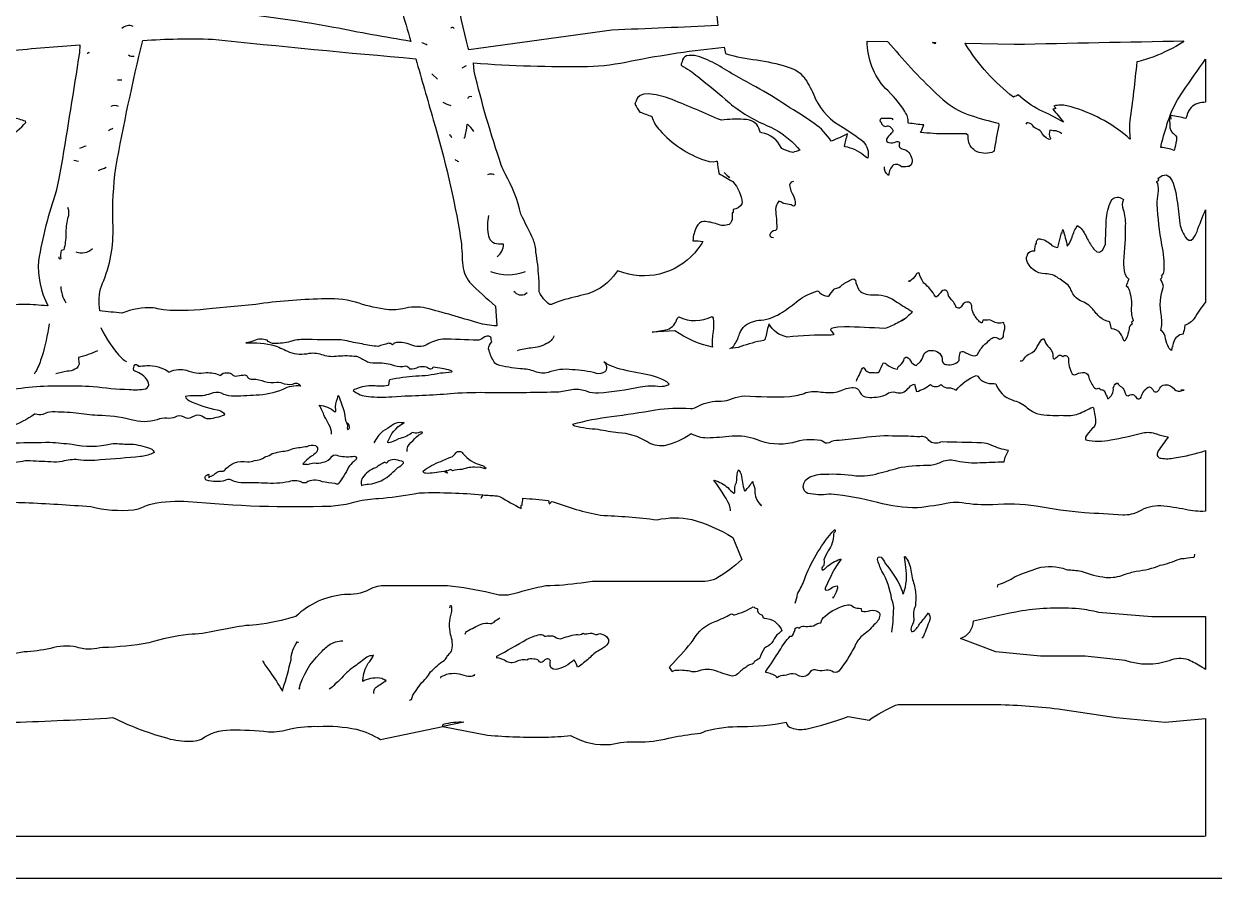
# Model space of a CAD drawing. Extents: x 1.4 to 96.1, y 1 to 80.1.
# Drawn here: x 37.49 to 52.53, y 42.12 to 52.91 of the extents above; entities that cross this region are included whole.
import ezdxf

# ---------------------------------------------------------------- set-up
doc = ezdxf.new("R2010")
doc.units = 0
doc.linetypes.add('0', pattern=[0])
doc.layers.add('1', color=7, linetype='0')

msp = doc.modelspace()

# ---------------------------------------------------------------- linework, layer by layer
at = {"layer": '1'}
for p, q in [((43.078907, 52.381485), (43.022568, 52.353706)), ((38.726452, 52.200928), (38.670109, 52.200928)), ((42.642254, 52.284264), (42.712681, 52.214813)), ((38.177113, 51.173149), (38.12077, 51.187035))]:
    msp.add_line(p, q, dxfattribs=at)
msp.add_lwpolyline([(52.935673, 80.146736), (22.935673, 80.146736), (22.935673, 80.118958), (22.921783, 80.118958), (22.921783, 42.118965), (52.921783, 42.118965), (52.921783, 42.146744), (52.935673, 42.146744)], close=True, dxfattribs=at)
for points in [[(39.573559, 54.636581, 0.030398), (39.559795, 54.825829, 0.119861), (39.813328, 55.70079), (39.911758, 56.147278), (39.931255, 56.227142, -0.048289), (40.670063, 58.06361, -0.019472), (40.742935, 58.179817, 0.083404), (40.952114, 57.848892, -0.018087), (40.998302, 57.215263), (41.003239, 57.18087, 0.018187), (41.332588, 56.102295, 0.003349), (41.671612, 54.513096, 0.057918), (41.829994, 54.081375, 0.030471), (42.136761, 53.514355, -0.001098), (42.37635, 52.692566, -0.008921), (41.40184, 52.869595, 0.020882), (39.933475, 53.074947, 0.003777), (39.114483, 53.088036), (39.086933, 53.112461, -0.003434), (39.246655, 53.776527, -0.022718), (39.537029, 54.424328, 0.121271)], [(37.352146, 51.729065, 0.032797), (37.149754, 51.761597, 0.106209), (37.290012, 52.395935, 0.01672), (37.289928, 52.569618), (37.309246, 52.576126, -0.003356), (38.195915, 52.649918), (38.188828, 52.546738, -0.003407), (37.958904, 51.121323), (37.928238, 50.960644), (37.895657, 50.800339, 0.038596), (37.671139, 49.919685, 0.13847), (37.791866, 49.353355), (37.780975, 49.35006, 0.012687), (37.497143, 49.369728, 0.00633), (36.874023, 49.341064), (36.804794, 51.330437), (36.82309, 51.336708, 0.10227), (37.281811, 51.474503, 0.085373), (37.511589, 51.668892), (37.506618, 51.682312, 0.033783)], [(42.660053, 51.702179, -0.033221), (43.00724, 50.201729, -0.029228), (43.028858, 49.892273, 0.140646), (43.120975, 49.648445, 0.013004), (43.447239, 49.346947), (43.462994, 49.098351, -0.051702), (43.22443, 49.134872, 0.009952), (42.568249, 49.322815, 0.11142), (42.276791, 49.313435, -0.103298), (42.040287, 49.309502, -0.041677), (41.678291, 49.397106, 0.081078), (41.248962, 49.43869, 0.027204), (40.41766, 49.369812), (39.870003, 49.315819, -0.048308), (39.253986, 49.298359, -0.041859), (39.151093, 49.321747), (39.123043, 49.326385, 0.10471), (38.727383, 49.258698, 0.000765), (38.447495, 49.287125), (38.443161, 49.329666), (38.440655, 49.372353, -0.136951), (38.497356, 49.672367, 0.109817), (38.612064, 50.407234, -0.038422), (38.648766, 51.093929, -0.0147), (38.990246, 52.702766, -0.026324), (39.869511, 52.720749, 0.004616), (42.439709, 52.473354, -0.001549)], [(48.509403, 52.569962, 0.038913), (49.145142, 51.920498, 0.093307), (49.459381, 51.755756, 0.023607), (49.804043, 51.657639), (49.80825, 51.633202, 0.014203), (49.747894, 51.306107), (49.720818, 51.290344, -0.211338), (49.508213, 51.31089, -0.231601), (49.421696, 51.460373), (49.419182, 51.501274), (49.395206, 51.523048, 0.022159), (49.138309, 51.522827, -0.027906), (48.819527, 51.542915, 0.071876), (48.844978, 51.596001), (48.840412, 51.595688, 0.054945), (48.859055, 51.637398, -0.020179), (48.666981, 51.659874), (48.663578, 51.665192, 0.184758), (48.619591, 51.806721, 0.064099), (48.375809, 52.098736, -0.187708), (48.144035, 52.696587), (48.400684, 52.691002), (48.410923, 52.682327)], [(49.002132, 52.66246, -0.014742), (48.96843, 52.678627), (49.006012, 52.677803)], [(51.766125, 52.498199, -0.032004), (51.551556, 52.432236, -0.009697), (51.463223, 51.684784, 0.054063), (51.46703, 51.461922), (51.462425, 51.457733), (51.426643, 51.493217, 0.103557), (50.724201, 51.864883), (50.66835, 51.87738, 0.13499), (50.504646, 51.875534, 0.007622), (50.53043, 51.844803, 0.024997), (50.491394, 51.834763, -0.014675), (50.623451, 51.673599, 0.022803), (50.32539, 51.825081, -0.066476), (50.052948, 52.016022, 0.008745), (49.993431, 51.987625, -0.088514), (49.38625, 52.658745), (49.382755, 52.669594), (50.000008, 52.656174, -0.000508), (52.147583, 52.698982), (52.132008, 52.680893, -0.048957)], [(46.437759, 50.486092), (46.438698, 50.469616, -0.253169), (46.399185, 50.378742, -0.208744), (46.249512, 50.384418, 0.06508), (46.081566, 50.416882, 0.291929), (45.987137, 50.348286, 0.096635), (45.941753, 50.17701), (45.947365, 50.174034, -0.020115), (46.067966, 50.165733), (46.055569, 50.138901), (46.031292, 50.104176), (46.005527, 50.070541, -0.31801), (45.067261, 49.768997), (44.990288, 49.793922), (44.938255, 49.725006, -0.166919), (44.561443, 49.488358, 0.025141), (44.248245, 49.406044), (44.201859, 49.387684), (44.156372, 49.367188), (44.129036, 49.368546, -0.106303), (43.99963, 49.52689), (43.998352, 49.534531, 0.031934), (43.994816, 49.714745, 0.026075), (43.958309, 50.027245, 0.079709), (43.926945, 50.184937, 0.014569), (43.766201, 50.508568, 0.080101), (43.570313, 51.017578, -0.023002), (43.521297, 51.128616, -0.022981), (43.176918, 52.31427), (43.169224, 52.419594, 0.021295), (44.611244, 52.374809, 0.046305), (45.164959, 52.445953, -0.023244), (46.337383, 52.618874, -0.036654), (46.354294, 52.5401), (46.36224, 52.533134, 0.035539), (46.747383, 52.458515, -0.033421), (47.131496, 52.372818), (47.182518, 52.35376, -0.183848), (47.380291, 52.18869, -0.039572), (47.488983, 51.968971, 0.151931), (47.840019, 51.60273, -0.027285), (48.092934, 51.428249, -0.25972), (48.151581, 51.217979), (48.136711, 51.226387), (48.103519, 51.250961, 0.129585), (47.866543, 51.360527), (47.857105, 51.365448, -0.036842), (47.897541, 51.523026, -0.029437), (47.687317, 51.431999, 0.112325), (47.474361, 51.653133, 0.024951), (47.123962, 51.880692, 0.035186), (46.735649, 52.116653, -0.011277), (46.251099, 52.395725, 0.045186), (45.995033, 52.50732, 0.120699), (45.860912, 52.507851, 0.245095), (45.80526, 52.436615), (45.80843, 52.434654, 0.148115), (45.793343, 52.393677, -0.038569), (46.004261, 52.246681, -0.015146), (46.404869, 51.914349, 0.073954), (46.874203, 51.630985), (46.924881, 51.606522, -0.106314), (47.264572, 51.350204), (47.293976, 51.31591, 0.008616), (47.204487, 51.287308, -0.021537), (47.064236, 51.337692), (47.055691, 51.349548, 0.260017), (46.81258, 51.536217), (46.790329, 51.545418, 0.318663), (46.658146, 51.695339, 0.083573), (46.581787, 51.705635, 0.051932), (46.30418, 51.696266, -0.051966), (46.252506, 51.713608, 0.010977), (45.641209, 51.972111, 0.06456), (45.379284, 52.028526), (45.321224, 52.024445), (45.274254, 52.008224), (45.240337, 51.978249), (45.223354, 51.941002), (45.226078, 51.936195, 0.086489), (45.209599, 51.900726, 0.031294), (45.271442, 51.799255, 0.002401), (45.424252, 51.742874, 0.129322), (45.523285, 51.568874, 0.124844), (46.091839, 51.189865), (46.148376, 51.176086), (46.196507, 51.171982), (46.234394, 51.178535), (46.247585, 51.179504, 0.002195), (46.270523, 51.021187, -0.010453), (46.44495, 50.920074, -0.162084), (46.56546, 50.651989), (46.562531, 50.640213, -0.230439), (46.451469, 50.566269, -0.013489), (46.451801, 50.529221, -0.019473), (46.437721, 50.525406, -0.00621)], [(52.421783, 52.466324), (52.421783, 51.922951), (52.398327, 51.920975, 0.231761), (52.219883, 51.837914, 0.052118), (52.172211, 51.719246, 0.006763), (51.984982, 51.756157), (51.975163, 51.760452, -0.067826), (52.138939, 52.062431, -0.017187)], [(51.980515, 51.711456, -0.060799), (51.959805, 51.719414), (51.973053, 51.755051, -0.116386)], [(52.051659, 51.442017, -0.04621), (52.022606, 51.31472, 0.078495), (51.856682, 51.351341), (51.860245, 51.379478, -0.021959), (51.950081, 51.691864), (51.961304, 51.711319, -0.067721), (51.970543, 51.600914, 0.206063), (52.014309, 51.527328), (52.041706, 51.502998), (52.055382, 51.485039, -0.029799)], [(46.348778, 51.024986, -0.02381), (46.40361, 50.969589, -0.00614), (46.335331, 51.034889), (46.341656, 51.031227)], [(51.862545, 49.221336, -0.140196), (51.889664, 49.601143, 0.049303), (51.850563, 49.68705, 0.136301), (51.871204, 49.71719, 0.197818), (51.864498, 49.727764, 0.191931), (51.897377, 49.793617, 0.073637), (51.868824, 50.122246, -0.026153), (51.807236, 50.635513, -0.053163), (51.823486, 50.77013, 0.101275), (51.816357, 50.896988), (51.806141, 50.915253), (51.804649, 50.920853, -0.030406), (51.828972, 50.940193, 0.089686), (51.817116, 50.960846), (51.872768, 50.998741), (51.923603, 51.004715), (51.965118, 50.979652), (51.99844, 50.929497, -0.066725), (52.058899, 50.69046, -0.014035), (52.094604, 50.392014, 0.126873), (52.178242, 50.203171), (52.20927, 50.181), (52.237839, 50.182541), (52.264328, 50.203751), (52.289124, 50.240623), (52.312611, 50.289154, -0.024545), (52.421783, 50.5625), (52.421783, 49.418381), (52.417873, 49.398163, 0.03396), (52.277946, 49.189995, -0.148084), (52.158512, 49.105469), (52.151131, 49.038849), (52.150406, 49.03476), (52.141472, 49.032921), (52.140842, 49.031425), (52.136787, 48.994812, 0.299607), (52.0173, 48.889217, 0.070163), (52.002399, 48.826698), (51.998215, 48.829926, 0.009619), (51.988708, 48.785507, -0.183004), (51.9431, 48.847633, -0.065624), (51.911301, 48.965984, 0.190796), (51.855362, 49.039268, 0.092085)], [(51.484837, 49.145203, 0.009687), (51.493423, 49.121155, 0.296872), (51.455059, 49.056965, -0.077106), (51.413952, 48.927986, -0.072122), (51.390163, 48.903191, 0.049709), (51.347496, 49.003448, 0.227288), (51.232262, 49.060951), (51.210403, 49.150703, -0.177174), (51.086342, 49.209057, -0.077747), (50.995953, 49.30999, 0.135613), (50.838581, 49.41428, -0.192673), (50.726734, 49.541389, 0.002711), (50.698364, 49.595825, 0.07469), (50.563515, 49.697472, 0.181475), (50.394592, 49.754684, -0.329654), (50.157295, 49.93639, -0.169121), (50.167908, 49.98344), (50.170204, 49.992367), (50.170898, 50.001556, -0.348594), (50.26162, 50.045883, -0.107089), (50.282482, 50.144348), (50.284954, 50.158463, -0.550329), (50.339493, 50.194035, -0.169526), (50.4785, 50.113747, 0.167458), (50.554974, 50.088837), (50.601566, 50.272591), (50.603561, 50.266579), (50.61565, 50.314255, -0.035512), (50.673309, 50.103409, 0.118744), (50.732822, 50.220257, -0.054802), (50.798832, 50.36409), (50.832878, 50.3442, -0.082492), (50.925789, 50.198307, 0.035234), (51.009022, 50.067612), (51.045242, 50.034454), (51.08173, 50.027893), (51.118454, 50.05616), (51.155369, 50.127441, 0.003957), (51.164326, 50.430168, -0.084659), (51.227974, 50.679695, -0.419686), (51.352505, 50.709961), (51.382282, 50.693275, 0.241158), (51.381302, 50.566429, -0.077155), (51.406513, 50.364952, -0.028919), (51.382607, 49.912754, 0.069275), (51.401276, 49.756714), (51.421429, 49.717003), (51.451363, 49.68811, 0.085074), (51.433277, 49.649399), (51.437279, 49.646446, 0.084129), (51.417927, 49.604248, -0.188651), (51.457306, 49.541058, -0.110212), (51.481079, 49.32489, 0.110956), (51.507507, 49.162827, 0.082082)], [(48.523155, 49.133301, -0.048996), (48.363525, 49.063438, 0.011906), (47.856022, 49.08503), (47.774788, 49.081619), (47.722202, 49.074448), (47.6931, 49.064339), (47.682362, 49.052177), (47.684837, 49.038803, -0.067328), (47.724121, 48.990273), (47.715588, 48.983658), (47.689438, 48.980957, 0.025419), (47.133675, 48.956841, -0.226609), (46.90316, 49.124687, -0.028146), (46.894417, 49.07618), (46.889614, 49.086189, -0.043819), (46.849781, 48.920601), (46.833347, 48.913605, 0.04262), (46.548397, 48.835484, -0.05379), (46.410892, 48.810631, 0.187198), (46.468849, 48.862701, 0.084845), (46.531483, 48.997704, -0.090504), (46.597984, 49.098892, -0.143563), (46.803005, 49.17057, 0.12673), (47.073837, 49.272636, 0.039043), (47.272488, 49.418682, -0.090483), (47.515511, 49.538986, -0.16034), (47.544373, 49.51672, 0.174481), (47.644783, 49.471664), (47.657055, 49.474342), (47.66378, 49.478249, -0.018805), (47.72533, 49.562111), (47.732422, 49.565994, 0.150635), (47.830402, 49.61459, -0.060702), (47.955143, 49.686111), (47.976994, 49.690994), (47.996769, 49.676811, 0.123112), (48.044601, 49.5504, 0.174028), (48.120449, 49.502953, 0.10471), (48.249592, 49.489704, -0.170333), (48.521271, 49.39785, 0.005351), (48.712746, 49.27729, -0.101682), (48.578033, 49.159454, 0.01178), (48.613396, 49.184364, 0.007183)], [(46.197258, 49.028053, 0.060473), (46.187817, 48.827164, -0.091362), (45.713421, 49.036461), (45.428535, 49.017769, -0.012429), (45.621895, 49.052124, 0.244099), (45.742577, 49.191582), (45.765419, 49.210899, 0.22997), (46.183929, 49.214508), (46.197784, 49.196007, -0.053739)], [(44.817978, 48.64222, -0.439051), (44.829762, 48.516068, -0.220453), (44.726028, 48.496948, 0.058011), (44.416039, 48.543198, 0.124484), (44.111382, 48.507797, -0.155811), (43.946526, 48.521751, 0.075929), (43.765144, 48.554352, -0.045275), (43.466057, 48.607925, -0.174089), (43.422363, 48.655312, -0.079386), (43.361103, 48.806076, -0.230364), (43.400223, 48.895294, -0.045854), (43.389366, 48.956184, 0.329068), (43.292362, 48.94558, -0.132194), (43.219425, 48.915283, 0.013473), (42.778862, 48.929497, 0.11211), (42.584026, 48.860924, -0.219902), (42.376411, 48.859123, 0.113385), (42.196583, 48.887592, 0.147344), (42.145557, 48.860191, 0.195039), (42.09396, 48.877495, 0.005292), (41.964054, 48.839081, -0.066489), (41.760704, 48.870949, -0.041752), (41.545185, 48.914768), (41.518898, 48.919167), (41.492378, 48.921814, -0.010291), (41.012703, 48.927322, 0.072568), (40.830959, 48.891296, -0.056817), (40.628719, 48.876209, -0.161872), (40.560226, 48.915642, 0.218112), (40.395687, 48.909386, -0.060938), (40.290508, 48.881889, -0.08443), (40.664055, 48.846367, -0.008744), (40.843239, 48.766705, 0.138053), (41.094936, 48.752075, -0.129999), (41.270012, 48.730335, 0.112925), (41.457813, 48.71814, -0.048591), (41.689617, 48.713654), (41.705261, 48.709091, -0.007235), (41.831726, 48.64357, 0.099172), (41.962246, 48.630718, -0.096731), (42.168694, 48.597076, 0.113598), (42.3102, 48.591003, -0.319282), (42.362198, 48.556396, 0.16278), (42.480732, 48.579391, -0.239397), (42.617661, 48.55479, 0.454476), (42.661888, 48.579483, -0.050794), (42.874607, 48.537498), (42.889866, 48.528862), (42.898655, 48.51931), (42.892223, 48.512497, -0.036769), (42.750927, 48.498711, -0.046349), (42.441872, 48.460869, 0.03689), (42.110806, 48.41539), (42.104671, 48.40918), (42.093945, 48.350281), (42.087093, 48.344269, -0.089545), (41.903149, 48.342094, 0.114104), (41.684399, 48.298912), (41.661007, 48.291824), (41.650757, 48.28289, 0.180997), (41.841324, 48.206516, 0.055482), (42.136497, 48.202988), (42.257572, 48.210754, 0.016941), (42.969799, 48.251022, -0.02003), (43.427834, 48.255665, 0.005499), (44.248463, 48.264557, 0.001681), (44.436775, 48.298679, -0.120479), (44.599812, 48.272133, 0.079681), (44.748955, 48.249596, 0.034717), (45.276039, 48.328571, -0.069304), (45.528748, 48.332504, 0.090793), (45.628151, 48.35202), (45.644024, 48.362732), (45.613098, 48.391968, 0.097221), (45.286556, 48.494621, -0.036951), (44.938087, 48.578484, -0.052961)], [(52.417068, 46.754639, -0.065104), (52.168278, 46.776466, 0.020377), (51.855278, 46.824661, 0.141636), (51.577412, 46.751892, -0.115053), (51.375874, 46.705193, 0.00911), (50.889297, 46.734436, -0.021429), (50.279701, 46.820538, 0.057714), (49.732819, 46.838078, -0.061732), (49.34383, 46.86359, 0.057868), (49.191757, 46.861816, -0.020612), (48.782013, 46.797356, -0.072229), (48.276703, 46.866768, 0.033687), (47.68935, 46.971157), (47.659885, 46.970985, -0.092807), (47.395103, 46.981133, -0.301348), (47.336956, 47.061356), (47.341919, 47.105309), (47.364025, 47.146614), (47.40123, 47.178017, -0.121258), (47.610752, 47.224735, -0.043776), (48.002453, 47.204391, 0.097445), (48.287949, 47.23531, 0.006999), (48.575241, 47.312508, -0.034835), (48.949234, 47.338478, 0.095443), (49.09053, 47.385311, -0.167185), (49.27879, 47.391418, 0.067343), (49.572384, 47.370571, 0.008074), (49.877125, 47.381874, -0.12099), (49.931526, 47.521774, -0.067914), (49.712681, 47.591797, 0.058178), (49.590458, 47.620644, -0.005133), (49.09251, 47.631714), (49.072117, 47.628593, -0.306635), (48.922729, 47.647484, 0.389244), (48.810421, 47.693657, 0.027248), (48.515583, 47.702484, 0.057534), (48.096523, 47.682854, -0.009862), (47.79092, 47.64917, 0.168733), (47.663059, 47.619396, -0.327754), (47.578529, 47.643044), (47.564419, 47.649078, 0.11978), (47.199745, 47.621311, -0.151687), (46.744583, 47.660027, 0.113757), (46.43708, 47.702469, -0.014401), (46.120842, 47.679356, -0.109509), (45.9221, 47.732414, -0.100223), (45.577175, 47.583897, -0.176576), (45.361229, 47.636574, 0.117779), (44.999352, 47.747807, -0.030907), (44.743496, 47.788712, -0.041128), (44.45023, 47.828789, -0.242761), (44.424671, 47.856613, -0.037426), (44.912609, 47.951313, 0.011751), (45.468731, 48.037506, -0.05653), (45.909798, 48.052845, 0.143779), (46.015816, 48.087017, -0.136942), (46.298531, 48.145008, 0.09083), (46.444225, 48.180904, -0.085633), (46.595974, 48.212471, 0.022451), (47.167969, 48.205109, 0.073283), (47.370777, 48.253769, -0.118376), (47.564186, 48.26194, 0.084261), (47.771088, 48.263885, -0.075378), (47.94875, 48.318981), (47.96904, 48.31842, -0.364703), (48.050007, 48.260288, 0.290223), (48.149651, 48.196739, 0.108724), (48.36813, 48.222672), (48.385006, 48.231773, -0.270436), (48.512642, 48.255733, 0.314978), (48.658833, 48.304428), (48.678192, 48.324722, -0.205938), (48.7444, 48.360909), (48.768658, 48.266769, 0.094563), (48.943024, 48.358269, 0.416938), (49.076214, 48.357864), (49.086536, 48.349899, 0.25155), (49.173111, 48.316345, -0.133634), (49.267311, 48.285172, -0.123633), (49.521786, 48.468903), (49.54179, 48.460747, 0.2732), (49.745419, 48.369492), (49.771259, 48.367256, 0.246563), (49.9767, 48.161545), (50.002945, 48.151657, -0.124847), (50.167648, 48.061615, 0.088186), (50.304184, 47.985237, 0.050341), (50.603657, 47.967476, 0.086961), (50.787548, 47.97625, 0.02703), (50.97134, 48.060272), (50.998291, 48.071228), (51.00386, 48.062851, -0.055332), (51.030262, 47.871334, -0.18566), (50.987564, 47.799019, 0.042725), (50.907139, 47.700058, 0.192028), (50.908409, 47.658836, 0.10736), (51.224152, 47.658691, 0.03074), (51.625877, 47.746365, -0.144864), (51.800018, 47.73172, 0.015322), (51.937473, 47.696693), (51.947857, 47.690071, 0.016898), (51.823048, 47.518639), (51.811867, 47.493805, 0.558543), (51.858017, 47.426693, 0.104602), (52.028435, 47.42968, 0.039198), (52.421783, 47.522789), (52.421783, 46.757294)], [(39.916218, 47.132179, -0.075195), (39.795334, 47.146278, -0.548163), (39.797939, 47.213161, -0.140752), (39.825134, 47.224907, 0.187622), (39.82988, 47.176964), (39.833221, 47.192581, 0.187714), (39.90403, 47.232201, -0.131107), (39.962399, 47.262543, 0.178218), (40.020638, 47.267944, -0.286892), (40.314251, 47.379662, 0.121638), (40.401402, 47.395927, 0.151525), (40.535549, 47.4431), (40.546631, 47.448029, 0.14766), (40.626003, 47.483612, -0.045512), (40.802933, 47.518948, 0.057293), (40.891144, 47.548935, -0.008096), (41.066357, 47.574326, -0.197724), (41.171734, 47.587044, -0.520348), (41.180439, 47.497578, -0.090963), (41.123295, 47.452572, 0.059598), (41.012135, 47.35321), (41.018311, 47.350536, -0.05692), (41.076775, 47.348206, -0.025205), (41.154873, 47.366806, 0.154796), (41.26799, 47.376732, 0.20379), (41.381634, 47.449413, -0.366077), (41.465046, 47.454102, 0.086668), (41.665501, 47.451817, -0.709124), (41.676014, 47.400364, 0.015841), (41.60173, 47.330154), (41.592136, 47.315014, -0.066595), (41.458813, 47.102657, -0.408321), (41.420406, 47.106888, -0.018098), (41.255157, 47.128647, 0.266599), (41.054676, 47.116302, -0.242716), (40.997208, 47.123337, 0.17329), (40.836288, 47.12883, -0.071384), (40.527321, 47.110802, 0.012478), (40.235664, 47.113785, -0.112904), (40.104946, 47.152073, 0.22123), (40.028614, 47.145958, -0.120978)], [(42.082561, 47.383591, -0.044087), (42.090508, 47.3853), (42.069378, 47.364464, -0.277831), (42.04826, 47.375885, 0.019436), (41.932041, 47.304489, 0.147971), (41.765804, 47.177505, 0.195792), (41.755657, 47.080597, -0.083881), (41.844795, 47.09774, 0.171064), (42.135433, 47.234325, 0.025902), (42.211555, 47.307121, 0.116537), (42.283352, 47.361317, 0.514235), (42.263046, 47.387489, 0.032905), (42.165195, 47.407761, 0.143834)], [(42.828926, 47.271393), (42.829967, 47.2603), (42.805485, 47.2603, -0.239538), (42.843109, 47.237526, -0.031017), (42.789009, 47.259697, -0.067083), (42.563595, 47.234634, -0.240825), (42.531151, 47.257835), (42.534451, 47.263718, -0.076865), (42.755413, 47.38488, 0.001711), (42.903198, 47.44873, 0.129375), (42.944668, 47.494392, -0.463541), (43.036324, 47.486832, 0.174671), (43.268314, 47.339031, -0.111326), (43.327637, 47.301178), (43.317036, 47.290718, 0.134439), (43.203995, 47.310112, 0.108996), (43.02718, 47.283272, 0.08318), (42.902733, 47.265121, 0.33973), (42.86845, 47.280396, -0.378697)], [(46.842045, 45.406265, -0.111858), (46.979073, 45.362175, -0.075014), (47.067909, 45.25325, -0.109914), (47.026356, 45.212456, 0.122764), (46.957005, 45.117779, -0.163405), (46.871674, 45.043663), (46.85928, 45.034832), (46.848244, 45.024353, 0.075396), (46.789043, 44.903416), (46.782486, 44.895199, 0.001669), (46.717842, 44.855484, -0.337495), (46.674393, 44.820946, 0.184315), (46.617104, 44.784813, 0.115017), (46.510967, 44.700676, -0.202369), (46.437492, 44.672791, -0.030441), (46.203671, 44.747894, 0.160038), (45.994823, 44.730621, -0.12105), (45.907227, 44.73283, 0.082825), (45.713928, 44.741425), (45.690971, 44.734558), (45.680637, 44.72789, 0.13142), (45.647644, 44.77272), (45.653725, 44.798233, 0.029818), (45.918217, 45.094883), (45.947411, 45.127228, -0.196243), (46.22427, 45.362576, 0.039157), (46.420876, 45.456371, -0.256521), (46.453781, 45.448105), (46.46648, 45.448181, 0.071025), (46.703465, 45.547821, 0.079888), (46.751404, 45.528), (46.75676, 45.522583, 0.367129), (46.807823, 45.446812, -0.34973), (46.826694, 45.412743)], [(47.227398, 45.268196), (47.227177, 45.269279), (47.227032, 45.27037, -0.083693), (47.268078, 45.290924, 0.613817), (47.299419, 45.29002, -0.214335), (47.367794, 45.301136, 0.048481), (47.464027, 45.30751, -0.091253), (47.557152, 45.346924, -0.176482), (47.612896, 45.429562, -0.120962), (47.897884, 45.574642, -0.216516), (47.976269, 45.542191, 0.090827), (48.061855, 45.528709), (48.06649, 45.525063), (48.072948, 45.494148, 0.150558), (48.181423, 45.500011, -0.228297), (48.297443, 45.476822, -0.252263), (48.304077, 45.443542, -0.229089), (48.229576, 45.319588, -0.070271), (48.080116, 45.181648, 0.123273), (47.98653, 45.047508, -0.050437), (47.786427, 44.734825, -0.396008), (47.697079, 44.733204, 0.233094), (47.607044, 44.74234, -0.132971), (47.490543, 44.752331, 0.309625), (47.412613, 44.710243, -0.410342), (47.270893, 44.681915, 0.225126), (47.147957, 44.69207), (47.124256, 44.685516), (47.100811, 44.678101, 0.263614), (47.011372, 44.652687, -0.819859), (47.000385, 44.662079), (46.999374, 44.665115, 0.096829), (46.865265, 44.719559), (46.864826, 44.729042, -0.00655), (47.038502, 44.992302, -0.088903), (47.173164, 45.176582, 0.423841), (47.215397, 45.211281, -0.041288), (47.234417, 45.259331, -0.106111)], [(52.37431, 44.783943, 0.039123), (52.203304, 44.877197, 0.187854), (51.962486, 44.867176, -0.168795), (51.404163, 44.869858), (50.898899, 44.925209), (50.896114, 44.925377), (50.334499, 44.925377), (49.77055, 44.980934), (49.323101, 45.14637), (49.324383, 45.149155, 0.308543), (49.488796, 45.369164, -0.016029), (50.099552, 45.499805, -0.057478), (50.823174, 45.526028, -0.034201), (51.066429, 45.480927), (51.743183, 45.425377), (52.420273, 45.425377), (52.421783, 45.423355), (52.421783, 44.755669), (52.400848, 44.767769)], [(44.779888, 45.009354, 0.088076), (44.642262, 44.908936, -0.022879), (44.508499, 44.798103), (44.482479, 44.785721, 0.126854), (44.436829, 44.875992, -0.148294), (44.212475, 44.757149), (44.17556, 44.760689), (44.148621, 44.780373), (44.137726, 44.805859, -0.000331), (44.140835, 44.863346, 0.584114), (44.071209, 44.876076), (44.051987, 44.858856, -0.543537), (43.994495, 44.864937, 0.236342), (43.930061, 44.887672, 0.184222), (43.842472, 44.875488, 0.179313), (43.694675, 44.847317, -0.258573), (43.561783, 44.872013, 0.093881), (43.467331, 44.90345), (43.466476, 44.89978, -0.08474), (43.463898, 44.923912, 0.009139), (43.843647, 45.138245, -0.068753), (44.006561, 45.198193, -0.071938), (44.047588, 45.194344, 0.37674), (44.098408, 45.18169, -0.097453), (44.193176, 45.173698, 0.142284), (44.268288, 45.141853, -0.041507), (44.464947, 45.199348), (44.482288, 45.199234, 0.274156), (44.551105, 45.213753, 0.194984), (44.619797, 45.210823, -0.177552), (44.710655, 45.19981, 0.256637), (44.753773, 45.208138), (44.766418, 45.21209), (44.804943, 45.198128), (44.82386, 45.189941, -0.415829), (44.870842, 45.087173, -0.120429)]]:
    msp.add_lwpolyline(points, format="xyb", close=True, dxfattribs=at)
for points in [[(46.239319, 53.220215, 0.023429), (46.255348, 52.892632, -0.002527), (44.916656, 52.835659), (43.111538, 52.585899), (43.103245, 52.609291, -0.020869), (42.811703, 54.025894, -0.049597)], [(42.923965, 52.853706), (42.915504, 52.861557, 0.652354), (42.881714, 52.853706)], [(43.172653, 51.554848, 0.072458), (43.093143, 51.646179), (43.085098, 51.637909, -0.018456), (43.057625, 51.474243), (43.052414, 51.468605), (43.045883, 51.471519)], [(48.47464, 51.703148, 0.14157), (48.449471, 51.717316, -0.010599), (48.319897, 51.718246, 0.579551), (48.323757, 51.664917, 0.510011), (48.400402, 51.623718), (48.410488, 51.624725, -0.191983), (48.469341, 51.570641, -0.340259), (48.446804, 51.530731, 0.072433), (48.387932, 51.455994, 0.470715), (48.419518, 51.413025, 0.16326), (48.508514, 51.425079, -0.288672), (48.553059, 51.413597), (48.553757, 51.405914, 0.205922), (48.551273, 51.356087, 0.213652), (48.61726, 51.328362), (48.63913, 51.319595, -0.241157), (48.711845, 51.168938), (48.701782, 51.133484), (48.675232, 51.111, -0.007891), (48.587273, 51.106689), (48.580189, 51.109184, 0.300604), (48.476913, 51.130966, 0.215447), (48.417114, 51.001602), (48.408947, 51.000015, -0.218958), (48.361954, 51.105927)], [(50.601566, 51.522598), (50.599255, 51.532066, -0.011674), (50.534611, 51.563553, -0.096137), (50.45454, 51.570702, 0.238054), (50.459827, 51.46851, -0.644991), (50.441998, 51.455769), (50.434685, 51.456306, -0.190132), (50.341923, 51.548576, 0.186511), (50.27879, 51.590843, -0.131324), (50.231495, 51.634583, 0.16755), (50.173199, 51.663315), (50.165268, 51.668823, 0.217532), (50.150826, 51.647598)], [(43.431049, 51.006485), (43.4258, 51.011482, 0.176164), (43.346535, 51.006485)], [(47.214123, 50.922554), (47.185425, 50.913589), (47.169441, 50.897644), (47.163982, 50.875877, 0.112626), (47.212467, 50.740063, -0.1022), (47.235508, 50.63623), (47.225914, 50.61602), (47.212086, 50.609879, 0.17415), (47.182011, 50.625515, 0.05347), (47.089615, 50.64238), (47.078709, 50.646927, 0.163738), (47.027473, 50.67305, 0.183942), (46.985058, 50.567131, -0.027737), (47.001923, 50.33815), (46.998032, 50.31385), (46.98613, 50.304062, 0.292641), (46.913204, 50.248459, 0.417535), (46.941441, 50.217068), (46.960556, 50.214149)], [(38.038689, 50.596573, -0.200556), (38.039425, 50.454052, 0.068649), (38.01873, 50.257053, -0.052855), (37.992912, 50.058418), (37.957726, 50.051445, 0.105977), (37.956104, 49.948887, -0.873457), (37.933029, 49.956512, -0.136091), (37.933052, 49.971596)], [(43.468422, 49.971596, 0.219635), (43.549576, 50.128677), (43.52594, 50.130852), (43.484001, 50.128613, -0.385371), (43.358723, 50.255962, -0.081718), (43.362793, 50.492401)], [(48.009811, 48.397598, -0.105275), (48.041916, 48.47065, -0.046782), (48.08699, 48.563087), (48.096565, 48.570419), (48.104939, 48.561264, 0.307653), (48.199718, 48.508759), (48.23727, 48.508652, 0.206917), (48.29697, 48.516914, -0.02808), (48.34771, 48.627937, -0.336599), (48.393127, 48.609413, 0.150198), (48.526173, 48.551445, -0.229649), (48.561283, 48.601303, 0.197817), (48.612091, 48.684673, -0.528275), (48.657219, 48.695461, -0.179706), (48.690701, 48.657345, 0.174626), (48.767269, 48.595222, -0.126765), (48.79789, 48.627876, 0.166632), (48.854649, 48.729599, -0.349489), (48.957615, 48.786339, -0.402664), (49.0928, 48.684494, 0.474647), (49.152576, 48.60762, 0.260108), (49.305073, 48.66021), (49.307983, 48.668335, -0.102095), (49.321686, 48.768875, -0.253023), (49.393208, 48.758095, 0.089915), (49.504337, 48.719154, 0.278891), (49.544159, 48.746033, 0.05485), (49.573811, 48.801033, -0.066062), (49.696465, 48.920433, -0.485172), (49.817387, 48.927948, 0.205923), (49.866432, 48.963837, -0.065749), (49.882828, 49.059689, 0.162293), (49.869778, 49.132172), (49.869411, 49.139107, -0.236278), (49.727497, 49.158577), (49.709625, 49.166405), (49.691341, 49.173218, -0.04485), (49.606293, 49.170532, 0.045101), (49.599144, 49.135017, -0.22231), (49.554565, 49.160118, -0.1451), (49.466129, 49.32074, 0.14892), (49.455494, 49.379608, 0.515321), (49.350925, 49.362137), (49.340561, 49.349274, -0.759139), (49.259762, 49.354671, 0.026513), (49.22467, 49.414795, -0.183776), (49.16581, 49.505219), (49.15802, 49.523529, 0.531821), (49.101669, 49.544144), (49.083454, 49.530548, -0.030694), (49.018078, 49.461205), (49.005836, 49.467735, 0.098241), (48.862316, 49.638054), (48.852417, 49.649216, -0.041738), (48.800037, 49.762207), (48.7939, 49.768219, 0.323599), (48.759777, 49.740143, -0.098453), (48.682343, 49.663795), (48.665928, 49.660851), (48.685925, 49.661484)], [(43.848721, 49.51329, -0.400279), (43.697418, 49.517746), (43.679707, 49.534126)], [(37.807644, 49.121605, -0.034799), (37.714745, 48.70768, -0.035151), (37.64616, 48.532402, -0.052331), (37.616066, 48.492821)], [(38.461147, 49.076134, 0.083413), (38.724159, 48.688179, 0.060468), (38.785728, 48.648102)], [(44.186764, 48.971649, -0.211394), (44.09304, 48.873547, -0.110785), (43.895206, 48.817295, 0.024024), (43.721962, 48.784149)], [(50.080399, 48.661484), (50.083141, 48.650963, 0.238715), (50.130764, 48.690369, -0.173347), (50.201488, 48.74543, 0.206694), (50.29414, 48.837418, -0.037793), (50.352493, 48.926941), (50.362385, 48.933655), (50.373978, 48.935959), (50.382809, 48.921455), (50.389584, 48.906731, 0.175607), (50.444286, 48.82552, -0.221082), (50.491856, 48.705219, 0.164923), (50.505352, 48.679756), (50.517647, 48.683167, -0.040461), (50.571152, 48.727829, -0.11103), (50.59095, 48.728966), (50.618591, 48.71199, -0.649231), (50.688099, 48.685043, 0.131621), (50.735291, 48.492596, 0.422748), (50.790573, 48.489235, -0.131048), (50.892006, 48.509457, -0.309761), (50.944412, 48.445263, 0.082756), (51.015896, 48.31329, 0.357041), (51.070053, 48.312187), (51.074459, 48.3116, 0.211143), (51.12233, 48.288712, -0.2619), (51.150921, 48.253654), (51.156403, 48.237122, -0.115807), (51.181164, 48.181152), (51.188404, 48.178284, 0.27703), (51.254822, 48.3125, -0.21419), (51.294403, 48.375473), (51.305794, 48.374649, 0.157415), (51.35714, 48.327049, -0.178948), (51.403164, 48.249062), (51.40836, 48.236984, 0.560979), (51.455486, 48.221245, -0.177293), (51.514629, 48.227409, -0.021558), (51.550797, 48.181633, 0.510452), (51.606129, 48.195702, -0.197223), (51.696541, 48.324417), (51.712738, 48.327866, -0.191368), (51.760983, 48.278618, 0.638984), (51.832653, 48.2952, -0.151793), (51.883026, 48.350594, -0.305604), (52.029465, 48.294056, 0.312385), (52.123974, 48.279251), (52.148506, 48.287094, -0.008439), (52.10873, 48.286484)], [(38.418987, 48.784149, -0.058679), (38.178436, 48.699089), (38.176102, 48.678139), (38.184357, 48.643608, -0.366116), (38.132725, 48.549862, -0.119354), (38.034954, 48.52367, 0.022764), (37.890804, 48.4925)], [(37.218906, 48.274246, -0.054037), (37.981579, 48.339916, -0.013505), (38.362076, 48.333157, 0.027824), (38.816395, 48.295341, 0.087606), (39.027401, 48.303467, 0.389014), (39.063786, 48.374306), (39.054939, 48.399536, 0.178391), (38.89156, 48.526611), (38.875965, 48.535286, -0.262381), (38.894043, 48.609547, -0.375067), (38.921959, 48.600418), (38.933426, 48.588989, 0.028018), (39.043568, 48.596027, -0.146244), (39.312912, 48.523117), (39.321495, 48.514877), (39.333549, 48.517136, -0.173165), (39.544548, 48.538712, 0.153088), (39.791531, 48.507153, -0.117963), (39.975266, 48.471329, -0.297341), (40.04808, 48.505875, -0.119089), (40.113235, 48.49205, 0.369031), (40.189018, 48.466496, 0.000415), (40.280407, 48.479572, -0.275871), (40.315304, 48.449589, 0.331113), (40.378353, 48.424717, -0.110122), (40.529766, 48.393547, 0.119132), (40.685131, 48.385941, -0.106131), (40.778996, 48.367413, 0.171373), (40.917717, 48.373268, -0.327597), (40.985451, 48.336937, 0.149297), (40.758335, 48.294064, -0.091606), (40.423065, 48.221245, -0.015825), (40.113388, 48.209553, -0.101915), (39.984325, 48.246578, 0.206147), (39.844982, 48.240589, -0.119711), (39.64278, 48.214287, 0.065769), (39.52829, 48.206284), (39.53318, 48.190262), (39.549759, 48.173058), (39.573574, 48.156242, 0.08056), (39.931145, 48.038143, -0.087477), (40.010811, 47.999496), (40.023598, 47.983452), (40.018303, 47.971107, -0.070483), (39.824821, 47.921467, -0.17524), (39.738056, 47.956539, 0.245177), (39.637836, 47.95594), (39.612167, 47.944115, -0.317385), (39.506271, 47.948093, 0.279279), (39.398552, 47.94524, -0.145234), (39.293617, 47.930222, 0.117873), (39.172981, 47.911995, -0.158316), (38.843784, 47.912163, 0.054394), (38.41798, 47.965778, -0.024861), (38.148403, 47.996582, 0.010381), (37.84639, 48.011208, 0.098734), (37.727242, 47.979141, -0.16255), (37.63023, 47.983154), (37.621925, 47.981865, -0.081644), (37.317947, 47.826378)], [(41.375484, 47.730927, 0.135776), (41.343346, 47.850971, 0.043626), (41.285515, 47.95359, 0.054265), (41.22028, 48.093834, -0.175802), (41.417145, 48.012886, 0.571675), (41.430222, 48.029716), (41.431141, 48.03841, -0.174923), (41.451893, 48.181767), (41.45697, 48.198605), (41.460014, 48.215927), (41.46579, 48.208481, -0.002677), (41.53418, 48.017563, -0.002829), (41.552052, 47.900078, -0.205645), (41.575161, 47.806473), (41.576267, 47.797855), (41.578568, 47.789482, 0.586907), (41.601795, 47.823071, 0.219741), (41.572678, 47.869821)], [(42.333305, 47.508705, -0.257324), (42.378559, 47.623962), (42.405476, 47.648979, -0.102686), (42.502647, 47.732658), (42.518635, 47.736908), (42.526131, 47.743851), (42.519211, 47.752602, 0.185561), (42.472668, 47.748146, -0.178878), (42.395115, 47.751854), (42.381451, 47.737534, -0.096239), (42.223686, 47.67131, -0.078413), (42.100193, 47.621292), (42.087112, 47.622971), (42.087708, 47.636421, -0.180105), (42.276279, 47.863258), (42.292038, 47.874748, -0.169277), (42.255146, 47.874409, 0.23511), (42.13665, 47.837799, -0.015058), (42.024727, 47.76577, 0.103228), (41.910736, 47.61982)], [(37.375561, 47.62019, -0.000779), (37.816349, 47.627575, -0.009864), (38.099041, 47.602898, 0.116694), (38.590237, 47.608086, -0.089386), (38.691341, 47.60825, 0.013452), (38.872555, 47.601646, -0.066084), (39.104599, 47.540016, -0.173954), (39.13303, 47.499565), (39.109798, 47.483841, -0.050317), (38.960915, 47.445206, -0.008746), (38.456726, 47.406021, -0.080475), (38.172829, 47.406612, 0.08731), (37.972763, 47.384514, -0.066534), (37.828342, 47.380161, -0.011842), (37.532303, 47.393379), (37.504505, 47.391701, -0.044179), (37.242214, 47.364342, 0.041039)], [(46.418137, 46.758705, 0.094918), (46.404808, 46.835228, 0.045401), (46.208099, 47.145149), (46.214523, 47.149544, -0.080112), (46.383301, 47.054253, 0.099955), (46.461487, 46.985374), (46.470268, 46.988876), (46.472294, 46.999252, -0.165446), (46.494747, 47.119888, -0.021236), (46.504917, 47.248497), (46.512642, 47.265022), (46.524014, 47.276932, -0.01815), (46.553829, 47.219749, 0.052565), (46.591331, 47.017197), (46.599979, 47.014008, 0.067567), (46.696636, 47.132095), (46.69968, 47.130249, 0.220946), (46.708191, 47.09346, -0.121648), (46.725731, 46.988918, 0.177148), (46.80637, 46.824677), (46.812534, 46.842041)], [(36.191769, 46.925362, 0.008224), (37.502243, 46.865299, -0.00872), (38.333035, 46.814262, 0.084778), (38.872593, 46.773861, 0.07882), (39.037792, 46.82756), (39.07349, 46.839897), (39.109779, 46.850357, -0.064491), (39.564884, 46.880516, 0.032609), (41.367191, 46.821659), (41.426281, 46.827087, 0.050014), (41.691792, 46.879154, -0.048492), (41.97057, 46.917137, 0.020754), (42.420502, 46.976074, -0.029771), (42.502094, 46.989227, -0.027804), (43.28154, 46.963104, -0.013265), (43.26688, 46.919777, 0.026948), (43.28783, 46.961395, -0.006417), (43.467358, 46.949455), (43.487114, 46.944683), (43.506241, 46.937794, 0.007555), (43.770153, 46.791046, -0.017097), (43.77533, 46.835022), (43.783707, 46.831329, -0.002991), (43.795021, 46.920471, -0.008056), (44.117012, 46.891197, -0.014239), (44.127373, 46.847839, -0.019864), (44.164253, 46.880478, 0.045353), (44.774044, 46.705566, -0.020201), (45.488483, 46.647598, -0.10574), (45.928978, 46.650047, -0.067883), (46.446392, 46.425163), (46.558994, 46.147598, -0.069929), (46.232281, 45.9035, -0.090264), (46.091755, 45.86982), (44.756416, 45.86982, 0.041906), (44.530563, 45.848049, -0.028493), (44.083206, 45.81147, 0.032412), (43.678898, 45.709946, -0.148304), (43.387184, 45.720703, 0.031576), (42.840389, 45.81427), (42.06374, 45.81427, 0.151638), (41.848701, 45.761963, -0.128462), (41.539173, 45.703613, 0.172147), (40.924747, 45.425385, -0.038707), (40.425858, 45.318153, 0.048081), (40.076454, 45.274635), (39.918789, 45.243767, -0.050937), (39.568165, 45.199661, 0.039475), (39.065456, 45.092049, -0.037707), (38.485554, 45.03286, 0.003837), (38.337414, 45.012157, -0.097676), (38.158115, 45.03833, 0.117757), (37.823257, 45.022034, -0.045701), (37.490215, 44.977196, 0.032303), (36.812439, 44.814476)], [(47.235104, 45.592041, 0.062531), (47.263111, 45.710037), (47.267036, 45.72065, 0.06896), (47.350346, 45.892715, -0.082072), (47.69865, 46.486107), (47.737221, 46.526802, -0.44961), (47.723721, 46.483047), (47.7202, 46.465935, -0.157993), (47.653233, 46.255131, 0.060251), (47.598671, 46.142265, -0.075681), (47.59473, 46.068321), (47.590153, 46.062023, 0.473177), (47.578129, 46.012215, 0.18096), (47.629562, 46.047157, -0.100413), (47.803093, 46.149666), (47.815422, 46.150314, 0.055854), (47.673046, 45.90918), (47.613998, 45.784065), (47.61412, 45.760803, 0.234818), (47.688831, 45.785389, -0.142252), (47.766747, 45.811401, -0.193263), (47.76173, 45.756893, -0.065), (47.712635, 45.658051), (47.714016, 45.675377)], [(48.455921, 45.229225, 0.042535), (48.475773, 45.481842, 0.159311), (48.453472, 45.646744, 0.101503), (48.330357, 45.997898, -0.048796), (48.273495, 46.150177, -0.56232), (48.319798, 46.175812, -0.094621), (48.372635, 46.095802, -0.06903), (48.571457, 45.787533, -0.028879), (48.596809, 45.706596), (48.604809, 45.716301, 0.123752), (48.633564, 46.050514, 0.022087), (48.615086, 46.179298), (48.622219, 46.183319, -0.141942), (48.694927, 46.010948, -0.013356), (48.712105, 45.915161, -0.035551), (48.755726, 45.741455, -0.037558), (48.753399, 45.560867, 0.170624), (48.733307, 45.401035, -0.167021), (48.70372, 45.298985, 0.183685), (48.703049, 45.235573, 0.155169), (48.730095, 45.238319, 0.095897), (48.816074, 45.343704, 0.037325), (48.918747, 45.472534, -0.196307), (48.936871, 45.385811, -0.008328), (48.855381, 45.176064), (48.846485, 45.163803), (48.836094, 45.152779)], [(49.792053, 45.797043), (49.799736, 45.828537, 0.076666), (50.014977, 45.930656, -0.013279), (50.298737, 46.03656, -0.159575), (50.659039, 46.019585), (50.674717, 46.016319, -0.027564), (50.847713, 45.998917, 0.064475), (51.16441, 45.919434, 0.112449), (51.391266, 45.954163, -0.025341), (51.545094, 46.000198, 0.077011), (51.846664, 46.072617, 0.048049), (52.090961, 46.152), (52.111679, 46.157005, 0.025844), (52.271393, 46.177017), (52.278694, 46.181358), (52.285458, 46.213753)], [(42.361477, 44.36982), (42.384186, 44.375206, -0.124901), (42.438732, 44.477951, -0.072911), (42.574387, 44.649517, 0.051094), (42.626137, 44.724319, -0.061329), (42.800835, 44.871197, 0.134533), (42.838348, 44.928589, 0.007169), (42.891113, 44.986465), (42.897823, 45.003983, 0.127752), (42.879616, 45.198967, -0.136691), (42.89344, 45.470203, 0.122135), (42.890366, 45.562141, 0.670119), (42.868557, 45.536484)], [(43.065758, 45.203148, -0.157536), (43.089962, 45.242165, -0.007584), (43.266037, 45.329102, -0.134675), (43.378799, 45.336567, 0.267724), (43.442936, 45.370514, 0.006528), (43.50256, 45.407875)], [(40.502174, 44.86982, 0.041927), (40.596085, 44.728622, -0.017962), (40.755795, 44.483337), (40.764645, 44.518417, 0.018583), (40.863998, 44.879501, -0.14682), (40.946419, 45.109062), (40.952915, 45.092041)], [(40.981087, 44.508705), (40.965187, 44.513229, -0.131308), (41.229328, 44.959133, -0.045946), (41.346554, 45.068291, -0.136738), (41.516338, 45.11982)], [(41.910736, 44.453148, -0.276002), (41.938618, 44.531998, -0.005895), (42.064426, 44.615715), (42.061508, 44.619408, -0.138691), (42.0121, 44.643761, 0.139554), (41.786804, 44.616043), (41.771145, 44.605301), (41.769997, 44.621811, -0.099598), (41.837379, 44.834541, 0.078321), (41.907032, 44.93541, -0.235411), (41.88007, 44.929672, 0.192233), (41.80357, 44.89761, -0.02358), (41.65136, 44.785141, 0.045636), (41.485432, 44.631531), (41.453133, 44.60194), (41.419731, 44.573601, -0.137868), (41.347313, 44.508705)], [(42.755875, 44.647598), (42.761185, 44.669365, 0.0725), (42.834541, 44.698914, -0.157101), (43.078064, 44.67392, 0.140712), (43.161324, 44.677208), (43.180489, 44.691132), (43.178444, 44.675377)], [(37.360867, 44.088856, 0.006876), (38.613056, 44.147507, 0.048439), (39.338268, 43.877647, 0.065537), (39.624146, 43.848991, 0.064421), (39.733471, 43.876587, -0.165884), (40.098156, 43.991501, -0.033381), (40.580669, 43.968472, 0.080302), (40.856491, 44.005913, -0.055331), (41.2099, 44.037476, -0.06433), (41.690273, 44.00066, -0.076982), (41.99535, 43.869843), (42.783836, 44.036446, -0.392561), (42.787788, 44.06414, -0.089647), (43.048843, 44.091644), (42.784126, 44.036507), (43.346321, 43.925606, 0.022114), (44.07658, 43.901424, 0.015283), (44.397396, 43.920059), (44.418663, 43.909748, 0.145174), (44.89946, 43.809021, -0.075284), (45.239532, 43.840416, 0.063386), (45.634438, 43.888573, -0.015757), (45.960815, 43.944061, 0.13448), (46.106911, 43.980064, -0.073445), (46.559669, 44.034672, 0.052038), (47.122433, 44.091499, 0.315581), (47.188095, 44.016838, 0.121822), (47.369122, 44.003021, 0.037205), (47.903503, 44.162521), (48.167694, 44.116798, -0.041858), (48.503456, 44.305946), (48.535866, 44.31427), (49.731113, 44.31427, -0.026502), (50.558956, 44.258751), (51.292213, 44.147552), (51.91153, 44.092041), (52.421387, 44.137741), (52.421787, 44.133667), (52.421783, 42.65126), (52.403187, 42.646729), (23.435673, 42.646729)]]:
    msp.add_lwpolyline(points, format="xyb", dxfattribs=at)
for centre, radius, start, end in [((38.817139, 52.76487), 0.126948, 66.722961, 135.590453), ((42.485409, 52.493732), 0.18192, 56.464545, 80.484149), ((38.307674, 52.533508), 0.017896, 54.893919, 177.581001), ((38.862865, 52.598068), 0.093439, -123.743262, -78.562993), ((42.958176, 52.19994), 0.327506, -122.312466, -103.501934), ((43.134243, 51.952179), 0.04314, 69.518669, 162.970275), ((38.634892, 51.796043), 0.08689, 55.430845, 124.567079), ((38.673595, 51.397434), 0.201468, 107.275648, 125.21394), ((42.939301, 51.538479), 0.07393, -165.82178, -126.049758), ((38.320225, 51.089706), 0.281428, 99.100734, 117.288883), ((43.052216, 51.32856), 0.17124, -131.811505, -114.829516), ((37.992268, 52.236767), 1.253865, -69.535496, -64.642646), ((38.218941, 50.212223), 0.193122, -112.727204, -44.956784), ((43.605759, 50.382626), 0.638303, -110.336941, -69.663375), ((38.399055, 49.618172), 0.445404, -177.225392, -148.927761)]:
    msp.add_arc(centre, radius, start, end, dxfattribs=at)

doc.saveas('drawing.dxf')
